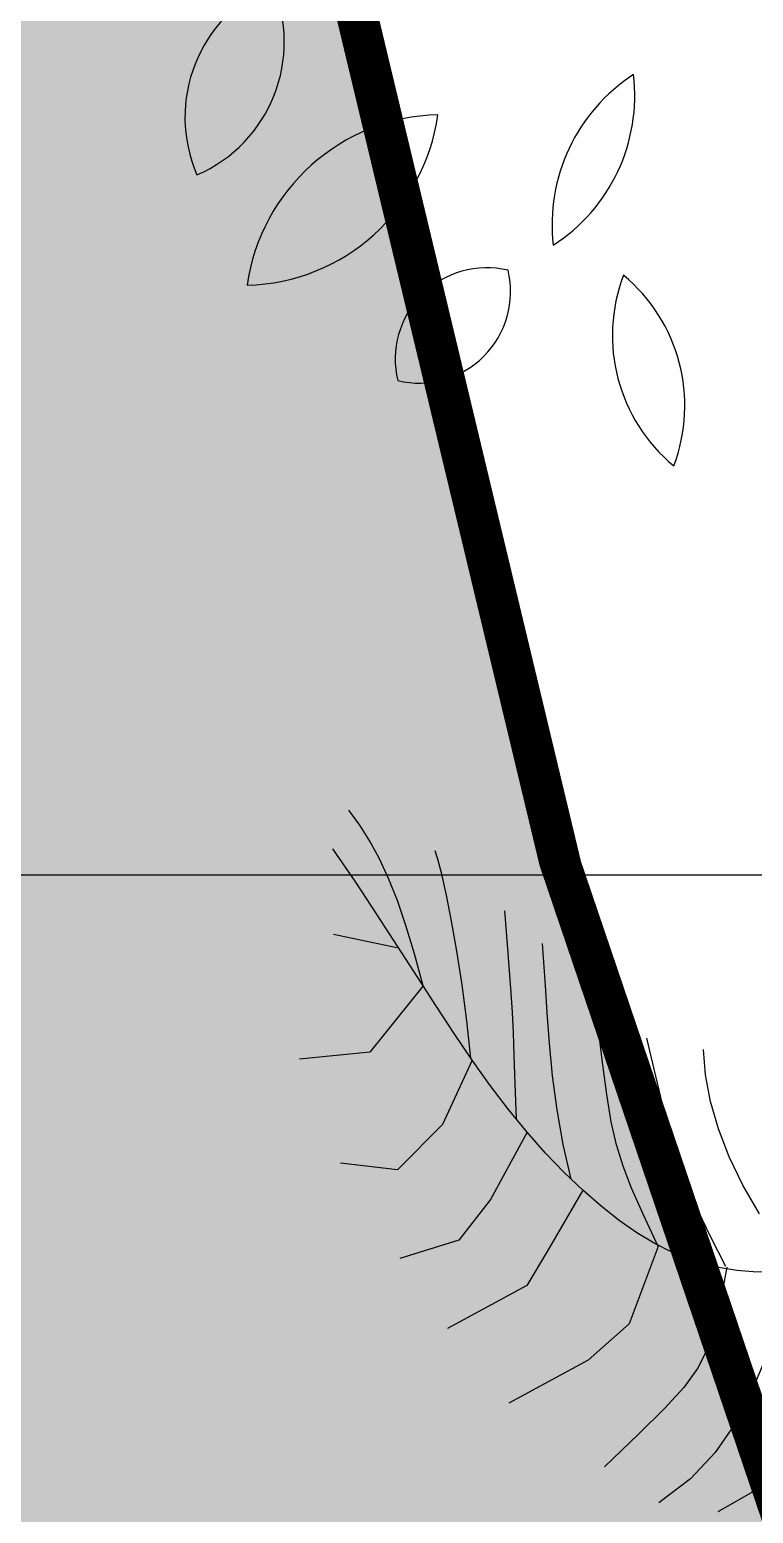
# Model space of a CAD drawing. Header units: millimetres. Extents: x -1030105 to 906887, y -616134 to 1220667.
# Drawn here: x -105584 to -104676, y 510093 to 511956 of the extents above; entities that cross this region are included whole.
import ezdxf
from ezdxf.enums import TextEntityAlignment as Align

# ---------------------------------------------------------------- set-up
doc = ezdxf.new("R2010")
doc.units = ezdxf.units.MM
doc.header["$MEASUREMENT"] = 0
doc.linetypes.add('CENTER', pattern=[2, 1.25, -0.25, 0.25, -0.25])
doc.linetypes.add('DASHED', pattern=[0.75, 0.5, -0.25])
doc.layers.add('A-Furniture', color=143, linetype='Continuous')
doc.layers.add('A-Tree', color=98, linetype='Continuous')
doc.layers.add('A-Wall', color=6, linetype='Continuous', lineweight=9)
doc.styles.add('Arial_Bold', font='arialbd.ttf')

# ---------------------------------------------------------------- blocks, each defined once
blk = doc.blocks.new('12PPLT06')
at = {"color": 0, "linetype": 'ByBlock'}
for centre, radius, start, end in [((-0.300776363754494, -0.299743496973889), 0.06498733333333333, 113.47529200124, 203.4559599996687), ((-0.3862814470877467, -0.2660029136405626), 0.06498733333333333, 293.47529200124, 23.45595999966874), ((-0.1213639470878363, -0.3477423303072271), 0.07992766666666666, 122.8873140000795, 186.7253339983677), ((-0.244141530421075, -0.2899841636405824), 0.07992766666666666, 302.8873140000795, 6.725333998367705), ((-0.340438613754479, -0.2862961636405714), 0.08883749999999999, 271.6327640001786, 352.0267889979866), ((-0.2499286137544914, -0.3874203303071795), 0.08883749999999999, 91.63276400017855, 172.0267889979866), ((-0.2305322804211301, -0.4082693303071778), 0.04104691666666667, 76.54190600001937, 193.4774259998473), ((-0.2608957804211514, -0.3779159969738544), 0.04104691666666667, 256.5419060000193, 13.4774259998473), ((-0.09836994708780367, -0.3976454969738938), 0.07587533333333334, 159.1169870000139, 230.3606239999304), ((-0.2176659470877595, -0.4290285803072322), 0.07587533333333334, 339.1169870000139, 50.36062399993038)]:
    blk.add_arc(centre, radius, start, end, dxfattribs=at)
blk = doc.blocks.new('CAY8')
at = {"color": 0, "linetype": 'ByBlock'}
for p, q in [((-544.6091690801095, -181.1822337451576), (-558.4459578805236, -186.5521396889217)), ((-518.0754096902438, -180.7356788132874), (-519.4379069399856, -188.0062675644058)), ((-572.0035679086704, -190.5767647761077), (-585.1737409175021, -193.3113637684637)), ((-558.4459578805236, -186.5521396889217), (-572.0035679086704, -190.5767647761077)), ((-519.4379069399856, -188.0062675644058), (-521.2378464629564, -195.1458024461299)), ((-478.0440099634125, -190.2183610699412), (-465.2427660080994, -198.1450553850646)), ((-430.3559943280616, -191.9216417379121), (-421.826670958164, -204.5513524444668)), ((-609.9187428930873, -195.1315025124695), (-621.277055366596, -194.3275517864367)), ((-597.8482186612146, -194.8111914269521), (-609.9187428930873, -195.1315025124695)), ((-585.1737409175021, -193.3113637684637), (-597.8482186612146, -194.8111914269521)), ((-521.2378464629564, -195.1458024461299), (-523.5413901144402, -202.180977911934)), ((-523.2974280782782, -199.3657342349525), (-508.8062742263337, -204.5982811151243)), ((-465.2427660080994, -198.1450553850646), (-453.2118794741455, -207.068433568018)), ((-538.4537062504078, -204.4608222262741), (-550.24332293109, -208.0860740343251)), ((-523.7785756123903, -199.7102180334532), (-538.4537062504078, -204.4608222262741)), ((-523.5413901144402, -202.180977911934), (-526.4146997510961, -209.1384884167328)), ((-508.8062742263337, -204.5982811151243), (-497.4788454628415, -209.1736889877484)), ((-421.826670958164, -204.5513524444668), (-415.7324328847662, -220.6451968845558)), ((-560.3953797779814, -210.807392779765), (-570.1578309146262, -212.8461977849493)), ((-550.24332293109, -208.0860740343251), (-560.3953797779814, -210.807392779765)), ((-526.4146997510961, -209.1384884167328), (-529.9239372292559, -216.0450284140661)), ((-497.4788454628415, -209.1736889877484), (-488.3829283213399, -213.8917470400247)), ((-453.2118794741455, -207.068433568018), (-442.1654460229893, -217.6149874097009)), ((-609.5870913029776, -217.0817235746636), (-630.2706608374192, -218.6046668358304)), ((-593.50573255358, -215.7619438603706), (-609.5870913029776, -217.0817235746636)), ((-580.778630465682, -214.4239083711855), (-593.50573255358, -215.7619438603706)), ((-570.1578309146262, -212.8461977849493), (-580.778630465682, -214.4239083711855)), ((-529.9239372292559, -216.0450284140661), (-534.1352644043345, -222.9272923583248)), ((-488.3829283213399, -213.8917470400247), (-480.5863093351709, -219.552244458826)), ((-442.1654460229893, -217.6149874097009), (-432.3175613147596, -230.4112087015365)), ((-534.1352644043345, -222.9272923583248), (-539.1148431327292, -229.8119747029832)), ((-480.5863093351709, -219.552244458826), (-473.1567750379381, -226.9549704317451)), ((-537.2876594892132, -228.3373870472115), (-552.6645378264566, -232.6488133205476)), ((-539.1148431327292, -229.8119747029832), (-544.9288352710992, -236.7257699030215)), ((-537.2876594892132, -228.3373870472115), (-505.1798119695723, -246.5981711316981)), ((-473.1567750379381, -226.9549704317451), (-465.1621119637693, -236.8997141461132)), ((-432.3175613147596, -230.4112087015365), (-423.8823210106329, -246.0835892335072)), ((-623.812266647421, -239.8251633373202), (-643.8012184257223, -239.0809285922787)), ((-575.4092512545303, -238.0977469832924), (-585.2734978822537, -239.4870561269254)), ((-564.9556664918618, -235.8602996735481), (-575.4092512545303, -238.0977469832924)), ((-552.6645378264566, -232.6488133205476), (-564.9556664918618, -235.8602996735481)), ((-544.9288352710992, -236.7257699030215), (-551.6257995336109, -243.6852548481456)), ((-465.1621119637693, -236.8997141461132), (-455.6701066463338, -250.1862647887374)), ((-608.226799810056, -240.2248634264015), (-623.812266647421, -239.8251633373202)), ((-595.7966121447225, -240.1541279819849), (-608.226799810056, -240.2248634264015)), ((-585.2734978822537, -239.4870561269254), (-595.7966121447225, -240.1541279819849)), ((-551.6257995336109, -243.6852548481456), (-559.1838820723187, -250.6665361765899)), ((-559.1838820723187, -250.6665361765899), (-567.563625897832, -257.635602962755)), ((-505.1798119695723, -246.5981711316981), (-491.998555731856, -267.1843394822918)), ((-455.6701066463338, -250.1862647887374), (-443.7485456188424, -267.6144115472762)), ((-671.1688180657857, -258.6330640819124), (-679.5239799785177, -257.9945545858773)), ((-660.7259026435768, -259.6393219609072), (-671.1688180657857, -258.6330640819124)), ((-567.563625897832, -257.635602962755), (-576.7255740202363, -264.558444280583)), ((-567.563625897832, -257.635602962755), (-543.0022783058794, -277.6263724157598)), ((-648.5362239360311, -260.8095133125953), (-660.7259026435768, -259.6393219609072)), ((-634.9407721656517, -261.9398232275616), (-648.5362239360311, -260.8095133125953)), ((-620.2805375569715, -262.8264367959328), (-634.9407721656517, -261.9398232275616)), ((-604.896510332952, -263.2655391084245), (-620.2805375569715, -262.8264367959328)), ((-589.1296807176677, -263.053315254574), (-604.896510332952, -263.2655391084245)), ((-573.3210389344731, -261.9859503255557), (-589.1296807176677, -263.053315254574)), ((-576.7255740202363, -264.558444280583), (-586.6302694502065, -271.40104920454)), ((-681.6383044656232, -273.5167753157202), (-696.6559443046553, -272.3546354606351)), ((-586.6302694502065, -271.40104920454), (-597.2382551983519, -278.1294068085681)), ((-491.998555731856, -267.1843394822918), (-478.5144525400665, -305.2933315241371)), ((-669.7702815599823, -274.4641173646069), (-681.6383044656232, -273.5167753157202)), ((-659.9626081587976, -275.3085745708577), (-669.7702815599823, -274.4641173646069)), ((-651.1260168327408, -276.1620598980353), (-659.9626081587976, -275.3085745708577)), ((-642.1712401539244, -277.1364863096369), (-651.1260168327408, -276.1620598980353)), ((-632.0090106924963, -278.3437667691596), (-642.1712401539244, -277.1364863096369)), ((-619.5500610201107, -279.8958142401661), (-632.0090106924963, -278.3437667691596)), ((-597.2382551983519, -278.1294068085681), (-608.5100742748236, -284.7095061675918)), ((-597.2382551983519, -278.1294068085681), (-570.0478983648045, -299.0504627287573)), ((-543.0022783058794, -277.6263724157598), (-529.3913997838954, -289.0289628083901)), ((-608.5100742748236, -284.7095061675918), (-620.406269690624, -291.1073363555533)), ((-603.7051237077667, -281.904541686612), (-619.5500610201107, -279.8958142401661)), ((-620.406269690624, -291.1073363555533), (-632.8932330630832, -297.3127294289934)), ((-529.3913997838954, -289.0289628083901), (-515.9073176128059, -327.1379701222595)), ((-724.3188069621665, -298.2151246185804), (-728.2024769990803, -298.7970650724146)), ((-717.374371431868, -297.585388064419), (-724.3188069621665, -298.2151246185804)), ((-707.7690073336034, -296.9961261110202), (-717.374371431868, -297.585388064419)), ((-695.9025515908925, -296.5356094602594), (-707.7690073336034, -296.9961261110202)), ((-682.1748411277786, -296.2921088142084), (-695.9025515908925, -296.5356094602594)), ((-666.985712869222, -296.3538948744808), (-682.1748411277786, -296.2921088142084)), ((-650.7350037383494, -296.8092383422972), (-666.985712869222, -296.3538948744808)), ((-633.8225506600556, -297.7464099196641), (-650.7350037383494, -296.8092383422972)), ((-632.8932330630832, -297.3127294289934), (-645.9607504391661, -303.4108893747816)), ((-632.8932330630832, -297.3127294289934), (-606.485776964355, -314.8783949206172)), ((-570.0478983648045, -299.0504627287573), (-554.2241888582848, -315.9424792570117)), ((-645.9607504391661, -303.4108893747816), (-659.6044564716412, -309.5108631619933)), ((-659.6044564716412, -309.5108631619933), (-673.8199858151111, -315.7216977595726)), ((-708.8282671791367, -319.0394378765905), (-719.2515855774891, -321.3694816479747)), ((-697.1424751389986, -317.0012967308412), (-708.8282671791367, -319.0394378765905)), ((-684.0010003390835, -315.231839922335), (-697.1424751389986, -317.0012967308412)), ((-673.8199858151111, -315.7216977595726), (-688.6029731222789, -322.1524401369879)), ((-669.2106336615961, -313.7078491626144), (-684.0010003390835, -315.231839922335)), ((-669.2106336615961, -313.7078491626144), (-643.6715679430908, -341.8954535040884)), ((-606.485776964355, -314.8783949206172), (-589.6112859545083, -338.1041392634852)), ((-554.2241888582848, -315.9424792570117), (-550.3394072156643, -343.2829084500536)), ((-728.6056394521784, -324.0146463326655), (-737.0836379213924, -326.9981502195133)), ((-719.2515855774891, -321.3694816479747), (-728.6056394521784, -324.0146463326655)), ((-688.6029731222789, -322.1524401369879), (-703.9490530469611, -328.9121372627906)), ((-687.8945370510683, -322.5709605249558), (-698.3685142037193, -349.6979257021794)), ((-744.8787901031883, -330.3432115959931), (-752.1843051156229, -334.0730487514793)), ((-737.0836379213924, -326.9981502195133), (-744.8787901031883, -330.3432115959931)), ((-703.9490530469611, -328.9121372627906), (-719.8538602435638, -336.1098361065142)), ((-719.8538602435638, -336.1098361065142), (-736.3130293645936, -343.8545836374306)), ((-589.6112859545083, -338.1041392634852), (-596.5991135140994, -362.6982451911299)), ((-643.6715679430908, -341.8954535040884), (-645.5970360062329, -373.4572995177568))]:
    blk.add_line(p, q, dxfattribs=at)
blk = doc.blocks.new('CÂY')
at = {"layer": 'A-Tree', "color": 8, "ltscale": 10, "xscale": 2800, "yscale": 2800, "zscale": 2800}
blk.add_blockref('12PPLT06', (-15171.32227156353, 3574.021445036517), dxfattribs=at)
at = {"layer": 'A-Tree', "color": 8, "ltscale": 10, "xscale": 2.803183510899544, "yscale": 2.803183510899544, "zscale": 2.803183510899544, "rotation": 279.0824280019125}
blk.add_blockref('CAY8', (-14732.21739931472, -69.75649958464783), dxfattribs=at)
blk = doc.blocks.new('BỐ TRÍ LAY OUT')
at = {"layer": 'A-Furniture', "color": 3}
blk.add_blockref('CÂY', (4286.75486311756, 4469.288343299762), dxfattribs=at)
blk = doc.blocks.new('*U1486')
at = {"color": 8, "linetype": 'CENTER', "ltscale": 500}
blk.add_line((-6392.643045294039, 7811.817619178139), (-6055.4829418041, 7811.817619178139), dxfattribs=at)
at = {"style": 'Arial_Bold'}
blk.add_attdef('TRUC', text='', height=2.5, dxfattribs=at).set_placement((-6401.947800032925, 7811.817619178007), align=Align.MIDDLE_CENTER)
blk = doc.blocks.new('TRỤC')
at = {"color": 0, "xscale": 199.9999999999901, "yscale": 199.9999999999901, "zscale": 199.9999999999901}
blk.add_blockref('*U1486', (1270336.330398384, -1556063.523835555), dxfattribs=at)
blk = doc.blocks.new('TƯỜNG KIẾN TRÚC')
at = {"color": 0, "const_width": 50}
blk.add_lwpolyline([(-57246.21905261721, -42602.37068987137), (-59409.74643573305, -42969.45567016874, 0.3659412979444954), (-61135.38700251374, -45121.87329179677, 0.0450071005246337), (-60690.77560484735, -49470.92558191495, 0.1620892894414481), (-56830.91708503431, -56364.14356976992, 0.1933850795687879), (-54279.94149597501, -57092.5587343435, 0.2015619879370782), (-51129.45223710453, -55388.36867325811, 392.1318763364482)], format="xyb", dxfattribs=at)
blk = doc.blocks.new('KIẾN TRÚC')
h = blk.add_hatch(color=9)
h.dxf.hatch_style = 1
edge = h.paths.add_edge_path(flags=16)
edge.add_line((62281.95049999998, 27412.02927138517), (55232.82389649404, 27412.02927138505))
edge.add_arc((32545.50878812408, 30716.66293956665), 22926.72829924391, 284.53695158247865, 351.7125813344091, ccw=False)
edge.add_line((38300.21700792988, 8523.911784915952), (13217.51784992669, 8523.911784910597))
edge.add_arc((23753.10182550838, 24110.84943410289), 18813.58963585476, 227.7677182561868, 235.9442986410003, ccw=False)
edge.add_arc((7788.819823088517, 12733.3910908635), 4187.039666959467, 236.0590124962323, 322.4360737019827, ccw=False)
edge.add_arc((13873.5970987339, 18503.25729619298), 12505.26566685072, 190.8327360748526, 227.6605687844487, ccw=False)
edge.add_arc((25477.52443721271, 20792.18331255531), 24332.69085544715, 180.6832153365221, 190.991126688788, ccw=False)
edge.add_arc((3282.93561756362, 20557.21277457592), 2137.084471138149, 101.08076224722828, 181.479400931386, ccw=False)
edge.add_line((2872.204064266523, 22654.45611475036), (4986.06665855035, 23013.11448664329))
edge.add_arc((28039.69241930227, 24288.4119512235), 23088.87273861522, 153.2014320220877, 183.1663029992741, ccw=False)
edge.add_arc((10232.26976538847, 40544.64471371844), 6483.106001901682, 182.8401094538115, 244.3962742115525, ccw=False)
edge.add_arc((-6425.00274742386, 39970.86676714511), 10185.26120742048, 1.420812516492314, 26.70695635716553)
edge.add_arc((10590.58143904217, 49414.25633883046), 9292.69259551461, 144.7133172211654, 211.5754885360199, ccw=False)
edge.add_arc((-12326.15115191392, 64090.21360378864), 17935.64217367859, 328.7375359512051, 356.1899532233969)
edge.add_arc((16735.32676788772, 62308.59922571364), 11181.04393981935, 84.1243873636841, 176.9761863570094, ccw=False)
edge.add_arc((20708.98128665387, 99752.52490135818), 26473.21942281876, 263.8653720447036, 288.4869561324928)
edge.add_arc((35667.35201082098, 54479.70646712999), 21207.13938727637, 73.35106851793267, 108.03023985438841, ccw=False)
edge.add_arc((44765.46109434243, 84516.17499720305), 10177.42256554817, 252.7258710955127, 285.7130125077479)
edge.add_arc((49658.99676799333, 68415.98596348311), 6655.601145545619, 49.49953772748103, 108.7311152981473, ccw=False)
edge.add_arc((48035.04809900769, 66009.84854850778), 9545.540963997893, -2.328829575281418, 51.46764420018991, ccw=False)
edge.add_line((57572.70516659174, 65621.96975748474), (49483.50000000001, 65623.9117849106))
edge.add_line((49483.50000000001, 65623.9117849106), (62281.95049999965, 65623.9117849191))
edge.add_line((62281.95049999965, 65623.9117849191), (62281.95049999998, 27412.02927138517))
h.paths.add_polyline_path([(0, 77895.5), (64428.50000000001, 77895.5), (64428.50000000001, -0.577250000089407), (-1.792749999687658, 0.577250000089407)])
at = {"color": 3}
blk.add_blockref('TRỤC', (5188.757962470409, 8718.304113260703), dxfattribs=at)
at = {"layer": 'A-Wall'}
blk.add_blockref('TƯỜNG KIẾN TRÚC', (62285.79396247002, 65615.61311326921), dxfattribs=at)

msp = doc.modelspace()

# ---------------------------------------------------------------- linework, layer by layer
at = {"color": 1, "linetype": 'DASHED', "ltscale": 1000, "const_width": 50}
msp.add_lwpolyline([(-95670.36382637039, 506057.7127576224, -0.1976179126471055), (-98776.4909959755, 504407.8530505756, -0.1933850795687879), (-101327.4665850348, 505136.2682151492, -0.1620892894414481), (-105187.3251048478, 512029.4862030041, -0.0450071005246337), (-105631.9365025142, 516378.5384931223, -0.3659412979444954), (-103906.2959357335, 518530.9561147504), (-101743.9030274843, 518897.8486090698, -0.1357393945070406), (-99338.88206733699, 530570.340333024, -0.2750178852905023), (-103021.3730096331, 536099.9135275302, 0.1107814983251507), (-104104.8374997806, 540424.9028483479, -0.3003100923854334), (-103773.2822078853, 550658.8466900261, 0.1203599662960986), (-101208.6497629923, 558774.9105705839, -0.4288681078624456), (-88898.57935298752, 569307.4033231586, 0.107847157214301), (-77675.15854412533, 570521.9329957211, -0.1524819869208155), (-65035.16077594279, 570674.3053047663, 0.1449358142641596), (-59256.79872041271, 570595.5800135372, -0.2643588036035894), (-52796.99522499467, 569353.4099046133, -0.2237263001650759), (-49205.79483340826, 561498.4697574847), (-44496.54950000049, 561500.4117849191), (-44496.54950000002, 523288.5292713851), (-51545.67610350606, 523288.5292713851, -0.3011393681377011), (-68478.28299209109, 504400.4117849106), (-93560.98215007345, 504400.4117849106, -0.03627546227429911), (-95670.36382637039, 506057.7127576224)], format="xyb", dxfattribs=at)

# ---------------------------------------------------------------- block references
at = {"color": 3}
for name, p in [('KIẾN TRÚC', (-106778.5, 495876.5)), ('BỐ TRÍ LAY OUT', (-93480.29286311776, 504642.1131132607))]:
    msp.add_blockref(name, p, dxfattribs=at)

doc.saveas('drawing.dxf')
